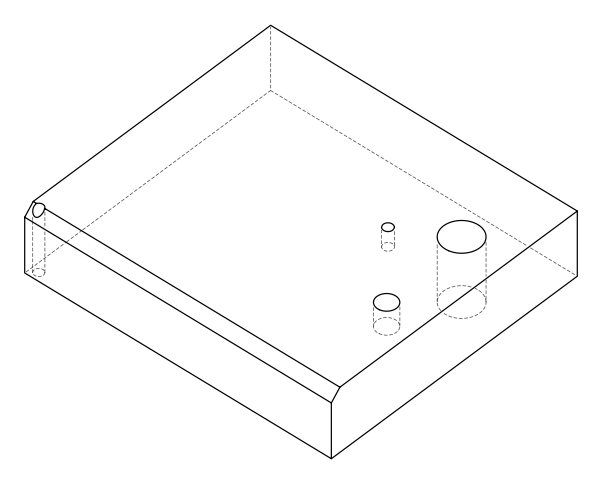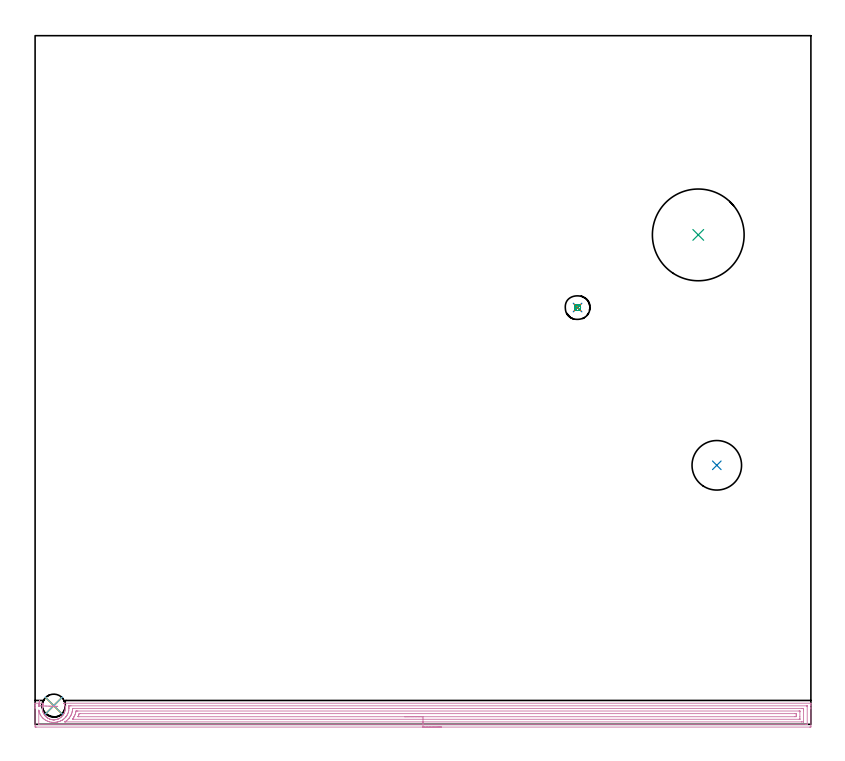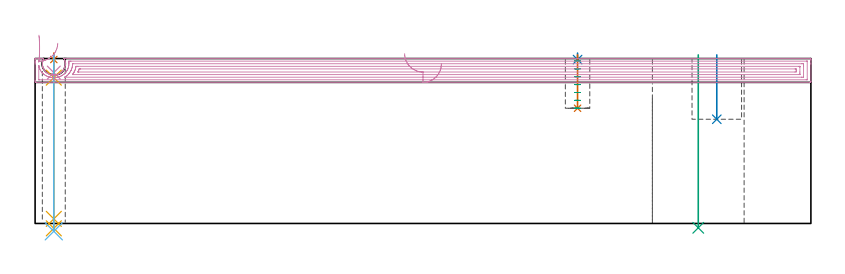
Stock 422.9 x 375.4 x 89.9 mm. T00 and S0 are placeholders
(PLAN: 10 operations, 8 tool changes, 19.1 min)
(1 SPOT_DRILL | STEP1HOLE_1 | NXT0321_9005460120000 | 0.03 min | 4 mm3)
(2 SPOT_DRILL_1 | STEP1POCKET | NXT0321_9005460120000 | 0.03 min | 1 mm3)
(3 INDEXABLE_INSERT_DRILL_THROUGH_HOLE_FROM_SOLID | STEP1HOLE | NXT0302_038 | 0.38 min | 176454 mm3)
(4 DRILL_BLIND_HOLE_INTO_CENTER | STEP1HOLE_1 | NXT0301_022 | 0.04 min | 133 mm3)
(5 GUN_DRILL_THROUGH_HOLE | STEP1HOLE_1 | UGT0307_001 | 0.43 min | 1598 mm3)
(6 SPADE_DRILL_TO_ENLARGE_THROUGH_HOLE | STEP1HOLE_1 | UGT0306_003 | 0.39 min | 9254 mm3)
(7 DRILL_BLIND_HOLE_INTO_CENTER_1 | STEP1POCKET | NXT0301_128 | 0.12 min | 2936 mm3)
(8 INDEXABLE_INSERT_DRILL_BLIND_HOLE_FROM_SOLID | STEP1POCKET_1 | UGT0302_006 | 0.14 min | 18928 mm3)
(9 MILL_ROUGH_BLIND_HOLE_CONTOUR | STEP1POCKET | NXT0201_013 | Spiral | 0.46 min | 829 mm3)
(10 AREA_MILL | FG_CHAMFER_SURFACE | UGT0205_001 | 17.09 min | 35354 mm3)
(TOOL NXT0321_9005460120000 | NC Spot Drill, 142deg, 12mm, Carbide, Uncoated | D12 PA142 FL30 Z2)
(TOOL NXT0302_038 | Index. Insert Drill 50mm [880-D5000L50-04] | D50 PA176 FL200 Z2)
(TOOL NXT0301_022 | Carbide Drill 5.1mm [860.1-0510-015A1-MM 2214] | D5.1 PA140 FL28 Z2)
(TOOL UGT0307_001 | Gun Drill 5 mm | D5 PA130 FL24 Z1)
(TOOL UGT0306_003 | Spade Drill 12.5mm | D12.5 PA132 FL10 Z2)
(TOOL NXT0301_128 | Carbide Drill 12mm [861.1-1200-036A1-GP GC34] | D12 PA150 FL37.4 Z2)
(TOOL UGT0302_006 | Indexable Insert Drill 27mm | D27 PA180 FL50 Z2)
(TOOL NXT0201_013 | ENDMILL 10mm | D10 FL30 Z4)
(TOOL UGT0205_001 | Chamfer Mill 20 x 3 x 45 deg. | D20 FL50 Z2)
(OP 1 SPOT_DRILL)
G17 G21 G94 G90
T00 M6
G54
G17 G0 G90 X10.2 Y10.2 S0 M3
G43 Z99.9 H0
G94 G81 G98 Z89.362 F250. R92.9
G80
M5
M2
(OP 2 SPOT_DRILL_1)
G17 G21 G94 G90
T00 M6
G54
G17 G0 G90 X295.7 Y227.2 S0 M3
G43 Z99.9 H0
G94 G81 G98 Z89.328 F250. R92.9
G80
M5
M2
(OP 3 INDEXABLE_INSERT_DRILL_THROUGH_HOLE_FROM_SOLID)
G17 G21 G94 G90
T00 M6
G54
G17 G0 G90 X361.5 Y266.8 S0 M3
G43 Z99.9 H1
G94 G81 G98 Z-2.373 F250. R91.9
G80
M5
M2
(OP 4 DRILL_BLIND_HOLE_INTO_CENTER)
G17 G21 G94 G90
T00 M6
G54
G17 G0 G90 X10.2 Y10.2 S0 M3
G43 Z99.9 H1
G94 G81 G98 Z82.25 F250. R91.9
G80
M5
M2
(OP 5 GUN_DRILL_THROUGH_HOLE)
G17 G21 G94 G90
T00 M6
G54
G17 G0 G90 X10.2 Y10.2 M8
G43 Z99.9 H0
Z89.722
S716 M3
G94 G1 Z79.494 F125. M26
G4 X.084
Z2.5 F250.
G4 X.084
Z-2.666 F125.
G4 X.084
M5
M9
G0 Z89.722
Z99.9
M2
(OP 6 SPADE_DRILL_TO_ENLARGE_THROUGH_HOLE)
G17 G21 G94 G90
T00 M6
G54
G17 G0 G90 X10.2 Y10.2 S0 M3
G43 Z99.9 H0
G94 G73 G98 Z-4.283 F250. Q11.773 R91.9
G80
M5
M2
(OP 7 DRILL_BLIND_HOLE_INTO_CENTER_1)
G17 G21 G94 G90
T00 M6
G54
G17 G0 G90 X295.7 Y227.2 S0 M3
G43 Z99.9 H1
G94 G81 G98 Z62.8 F250. R91.9
G80
M5
M2
(OP 8 INDEXABLE_INSERT_DRILL_BLIND_HOLE_FROM_SOLID)
G17 G21 G94 G90
T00 M6
G54
G17 G0 G90 X371.6 Y141.2 S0 M3
G43 Z99.9 H0
G94 G81 G98 Z56.8 F250. R91.9
G80
M5
M2
(OP 9 MILL_ROUGH_BLIND_HOLE_CONTOUR)
G17 G21 G94 G90
T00 M6
G54
G17 G0 G90 X295.7 Y227.2 S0 M3
G43 Z99.9 H0
Z88.6
G94 G3 X296.313 Y228.237 R0.7 F250.
X294.905 Y228.646 R1.037
X294.254 Y226.405 R1.65
X294.905 Y228.646 R-1.65
X294.58 Y227.526 R0.825
X295.7 Y227.2 R0.825
G0 Z84.3
G3 X296.313 Y228.237 R0.7
X294.905 Y228.646 R1.037
X294.254 Y226.405 R1.65
X294.905 Y228.646 R-1.65
X294.58 Y227.526 R0.825
X295.7 Y227.2 R0.825
G0 Z80.
G3 X296.313 Y228.237 R0.7
X294.905 Y228.646 R1.037
X294.254 Y226.405 R1.65
X294.905 Y228.646 R-1.65
X294.58 Y227.526 R0.825
X295.7 Y227.2 R0.825
G0 Z75.7
G3 X296.313 Y228.237 R0.7
X294.905 Y228.646 R1.037
X294.254 Y226.405 R1.65
X294.905 Y228.646 R-1.65
X294.58 Y227.526 R0.825
X295.7 Y227.2 R0.825
G0 Z71.4
G3 X296.313 Y228.237 R0.7
X294.905 Y228.646 R1.037
X294.254 Y226.405 R1.65
X294.905 Y228.646 R-1.65
X294.58 Y227.526 R0.825
X295.7 Y227.2 R0.825
G0 Z67.1
G3 X296.313 Y228.237 R0.7
X294.905 Y228.646 R1.037
X294.254 Y226.405 R1.65
X294.905 Y228.646 R-1.65
X294.58 Y227.526 R0.825
X295.7 Y227.2 R0.825
G0 Z62.8
G3 X296.313 Y228.237 R0.7
X294.905 Y228.646 R1.037
X294.254 Y226.405 R1.65
X294.905 Y228.646 R-1.65
X294.58 Y227.526 R0.825
X295.7 Y227.2 R0.825
G0 Z99.9
M5
M2
(OP 10 AREA_MILL)
G17 G21 G94 G90
T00 M6
G54
G17 G0 G90 X221.45 Y-1.5 S1061 M3
G43 Z99.9 H0
Z86.9
G94 G1 X221.412 Z86.028 F250.
X221.298 Z85.164
X221.109 Z84.312
X220.847 Z83.48
X220.513 Z82.674
X220.11 Z81.9
X219.642 Z81.164
X219.11 Z80.472
X218.521 Z79.829
X217.878 Z79.24
X217.186 Z78.708
X216.45 Z78.24
X215.676 Z77.837
X214.87 Z77.503
X214.038 Z77.241
X213.186 Z77.052
X212.322 Z76.938
X211.45 Z76.9
X0.618
X0.243 Y-1.497 Z76.901
X0.01 Y-1.493 Z76.905
X0.005 Y-1.13 Z77.268
X0. Y-0.524 Z77.874
Y8.503 Z86.897
Y9.042 Z87.439
Y9.378 Z87.774
Y9.918 Z88.314
Y10.254 Z88.649
Y10.926 Z89.326
Y11.216 Z89.615
X0.002 Y11.36 Z89.752
X0.01 Y11.498 Z89.889
X0.171 Y11.5 Z89.9
X4.192
X4.596 Y11.493 Z89.893
X4.564 Y11.408 Z89.808
X4.499 Y11.245 Z89.645
X4.42 Y11.062 Z89.462
X4.284 Y10.712 Z89.112
X4.225 Y10.515 Z88.915
X4.112 Y10.071 Z88.471
X4.029 Y9.622 Z88.022
X3.978 Y9.177 Z87.577
X3.959 Y8.73 Z87.13
X3.973 Y8.284 Z86.684
X4.02 Y7.838 Z86.238
X4.099 Y7.39 Z85.79
X4.207 Y6.946 Z85.346
X4.284 Y6.688 Z85.088
X4.407 Y6.369 Z84.769
X4.547 Y6.054 Z84.454
X4.785 Y5.602 Z84.002
X5.052 Y5.162 Z83.561
X5.085 Y5.113 Z83.513
X5.113 Y5.073 Z83.471
X5.167 Y5. Z83.396
X5.177 Y4.986 Z83.383
X5.288 Y4.85 Z83.25
X5.383 Y4.736 Z83.136
X5.478 Y4.622 Z83.019
X5.533 Y4.562 Z82.958
X5.799 Y4.27 Z82.669
X5.865 Y4.208 Z82.607
X6.07 Y4.015 Z82.415
X6.491 Y3.684 Z82.083
X6.574 Y3.627 Z82.025
X6.698 Y3.541 Z81.936
X6.872 Y3.418 Z81.816
X6.927 Y3.378 Z81.777
X6.963 Y3.357 Z81.755
X7.405 Y3.124 Z81.52
X7.762 Y2.959 Z81.359
X7.856 Y2.916 Z81.315
X8.212 Y2.789 Z81.187
X8.3 Y2.758 Z81.155
X8.749 Y2.629 Z81.028
X9.105 Y2.555 Z80.955
X9.147 Y2.547 Z80.946
X9.547 Y2.488 Z80.882
X9.552
X9.642 Y2.481 Z80.876
X9.862 Y2.471 Z80.867
X10.018 Y2.466 Z80.857
X10.088 Y2.463 Z80.855
X10.114
X10.197 Y2.465 Z80.852
X10.33 Z80.858
X10.334 Y2.466
X10.445 Y2.469
X10.535 Y2.468 Z80.862
X10.702 Y2.477 Z80.875
X10.852 Y2.486 Z80.885
X11.338 Y2.57 Z80.965
X11.428 Y2.584 Z80.982
X11.877 Y2.691 Z81.087
X12.182 Y2.787 Z81.186
X12.321 Y2.83 Z81.23
X12.436 Y2.878 Z81.277
X12.678 Y2.978 Z81.375
X12.763 Y3.012 Z81.411
X12.771 Y3.015 Z81.414
X13.125 Y3.189 Z81.585
X13.214 Y3.232 Z81.628
X13.47 Y3.379 Z81.775
X13.794 Y3.595 Z81.993
X14.107 Y3.826 Z82.224
X14.361 Y4.042 Z82.442
X14.601 Y4.27 Z82.669
X15. Y4.706 Z83.105
X15.219 Y5. Z83.398
X15.34 Y5.162 Z83.561
X15.615 Y5.602 Z84.002
X15.858 Y6.054 Z84.454
X15.893 Y6.126 Z84.526
X16.053 Y6.533 Z84.933
X16.19 Y6.946 Z85.346
X16.301 Y7.39 Z85.79
X16.38 Y7.838 Z86.238
X16.427 Y8.284 Z86.684
X16.441 Y8.73 Z87.13
X16.422 Y9.177 Z87.577
X16.371 Y9.622 Z88.022
X16.288 Y10.071 Z88.471
X16.172 Y10.515 Z88.915
X16.042 Y10.897 Z89.297
X15.893 Y11.274 Z89.674
X15.805 Y11.466 Z89.866
X15.797 Y11.489 Z89.889
X15.8 Y11.496 Z89.895
X15.805 Y11.5 Z89.9
X422.729
X422.89 Y11.498 Z89.889
X422.898 Y11.36 Z89.752
X422.9 Y11.216 Z89.615
Y10.926 Z89.326
Y10.254 Z88.649
Y9.042 Z87.439
Y8.503 Z86.897
Y-0.86 Z77.538
X422.897 Y-1.13 Z77.268
X422.89 Y-1.493 Z76.905
X422.657 Y-1.497 Z76.901
X422.282 Y-1.5 Z76.9
X211.45
Y-0.086 Z78.314
X2.405 Y-0.085 Z78.315
X2.232 Y-0.084 Z78.316
X2.053 Y-0.08 Z78.32
X2.016 Y-0.079 Z78.321
X2.01 Y-0.056 Z78.344
X2.006 Y-0.026 Z78.374
X2.001 Y0.142 Z78.542
X2. Y7.148 Z85.548
X2.002 Y7.627 Z86.027
X2.003 Y7.663 Z86.063
X2.006 Y7.715 Z86.115
X2.032 Y7.627 Z86.027
X2.135 Y7.145 Z85.545
X2.171 Y6.98 Z85.38
X2.235 Y6.751 Z85.151
X2.405 Y6.194 Z84.594
X2.537 Y5.876 Z84.276
X2.632 Y5.653 Z84.053
X2.985 Y5. Z83.4
X3.298 Y4.49 Z82.89
X3.456 Y4.279 Z82.679
X3.581 Y4.124 Z82.524
X3.86 Y3.799 Z82.199
X4.192 Y3.44 Z81.84
X4.395 Y3.249 Z81.649
X4.766 Y2.936 Z81.336
X5.085 Y2.688 Z81.088
X5.534 Y2.373 Z80.773
X5.978 Y2.12 Z80.52
X6.512 Y1.85 Z80.25
X6.872 Y1.691 Z80.091
X6.954 Y1.659 Z80.059
X7.404 Y1.497 Z79.897
X7.765 Y1.389 Z79.789
X7.919 Y1.347 Z79.747
X8.658 Y1.182 Z79.582
X9.041 Y1.123 Z79.523
X9.319 Y1.087 Z79.487
X9.552 Y1.072 Z79.472
X10.006 Y1.052 Z79.452
X10.445 Y1.056 Z79.456
X10.877 Y1.074 Z79.474
X11.102 Y1.089 Z79.489
X11.338 Y1.121 Z79.521
X11.667 Y1.175 Z79.575
X11.927 Y1.221 Z79.621
X12.232 Y1.289 Z79.689
X12.403 Y1.33 Z79.73
X13.002 Y1.497 Z79.897
X13.108 Y1.531 Z79.931
X13.125 Y1.537 Z79.937
X13.729 Y1.781 Z80.181
X14.018 Y1.914 Z80.314
X14.332 Y2.066 Z80.466
X14.876 Y2.373 Z80.773
X14.903 Y2.39 Z80.79
X14.912 Y2.395 Z80.795
X15.414 Y2.756 Z81.156
X15.805 Y3.064 Z81.464
X15.905 Y3.151 Z81.551
X16.009 Y3.249 Z81.649
X16.35 Y3.591 Z81.991
X16.699 Y3.966 Z82.366
X16.77 Y4.054 Z82.454
X16.824 Y4.124 Z82.524
X17.142 Y4.565 Z82.965
X17.418 Y5. Z83.4
X17.483 Y5.107 Z83.507
X17.592 Y5.302 Z83.702
X17.784 Y5.688 Z84.088
X17.86 Y5.876 Z84.276
X18.028 Y6.324 Z84.724
X18.162 Y6.751 Z85.151
X18.226 Y7.006 Z85.406
X18.349 Y7.627 Z86.027
X18.368 Y7.742 Z86.142
X18.43 Y8.503 Z86.903
X18.433 Y8.554 Z86.954
X18.422 Y8.967 Z87.367
X18.4 Y9.378 Z87.778
X18.394 Y9.468 Z87.868
X18.38 Y9.579 Z87.979
X18.316 Y10.079 Z88.479
X18.485 Y10.082 Z88.482
X18.658 Y10.084 Z88.484
X19.379 Y10.086 Z88.486
X19.55
X420.495 Y10.085 Z88.485
X420.668 Y10.084 Z88.484
X420.847 Y10.08 Z88.48
X420.884 Y10.079 Z88.479
X420.89 Y10.056 Z88.456
X420.894 Y10.026 Z88.426
X420.899 Y9.858 Z88.258
X420.9 Y0.225 Z78.625
X420.898 Y0.093 Z78.493
X420.894 Y-0.013 Z78.387
X420.89 Y-0.077 Z78.323
X420.855 Y-0.079 Z78.321
X420.495 Y-0.084 Z78.316
X420.323 Y-0.085 Z78.315
X211.45 Y-0.086 Z78.314
Y1.328 Z79.728
X16.411 Y1.329 Z79.729
X16.319 Y1.331 Z79.731
X16.26 Y1.334 Z79.734
X16.253 Y1.336 Z79.736
X16.278 Y1.355 Z79.755
X16.474 Y1.497 Z79.897
X16.604 Y1.59 Z79.99
X16.699 Y1.66 Z80.06
X17.106 Y1.974 Z80.374
X17.591 Y2.374 Z80.774
X18.028 Y2.821 Z81.221
X18.424 Y3.249 Z81.649
X18.452 Y3.281 Z81.681
X18.485 Y3.322 Z81.722
X18.826 Y3.79 Z82.19
X19.053 Y4.124 Z82.524
X19.179 Y4.32 Z82.72
X19.379 Y4.648 Z83.048
X19.502 Y4.879 Z83.279
X19.563 Y5. Z83.4
X19.698 Y5.279 Z83.679
X19.781 Y5.481 Z83.881
X19.929 Y5.876 Z84.276
X20.015 Y6.128 Z84.528
X20.198 Y6.751 Z85.151
X20.213 Y6.809 Z85.209
X20.272 Y7.093 Z85.493
X20.353 Y7.548 Z85.948
X20.362 Y7.627 Z86.027
X20.422 Y8.355 Z86.755
X20.437 Y8.637 Z87.037
X20.44 Y8.658 Z87.058
X20.442 Y8.664 Z87.064
X20.477 Y8.665 Z87.065
X20.821 Y8.67 Z87.07
X20.993 Y8.671 Z87.071
X417.815
X418.538 Y8.67 Z87.07
X418.708 Y8.668 Z87.068
X418.872 Y8.665 Z87.065
X418.89 Y8.503 Z86.903
X418.896 Y8.319 Z86.719
X418.9 Y7.627 Z86.027
Y7.439 Z85.839
X418.899 Y1.497 Z79.897
X418.897 Y1.404 Z79.804
X418.894 Y1.357 Z79.757
X418.891 Y1.338 Z79.738
X418.875 Y1.334 Z79.734
X418.708 Y1.332 Z79.732
X417.987 Y1.329 Z79.729
X417.815
X211.45 Y1.328 Z79.728
Y2.743 Z81.143
X20.788
X20.551 Y2.744 Z81.144
X20.474 Y2.745 Z81.145
X20.363 Y2.75 Z81.15
X20.334 Y2.753 Z81.153
X20.349 Y2.777 Z81.177
X20.384 Y2.829 Z81.229
X20.513 Y3.012 Z81.412
X20.678 Y3.249 Z81.649
X20.872 Y3.536 Z81.936
X21.165 Y4.001 Z82.401
X21.211 Y4.079 Z82.479
X21.235 Y4.124 Z82.524
X21.51 Y4.662 Z83.062
X21.666 Y5. Z83.4
X21.774 Y5.279 Z83.679
X21.989 Y5.876 Z84.276
X22.006 Y5.927 Z84.327
X22.059 Y6.106 Z84.506
X22.192 Y6.621 Z85.021
X22.322 Y7.219 Z85.619
X22.329 Y7.248 Z85.648
X22.363 Y7.251 Z85.651
X22.439 Y7.254 Z85.654
X22.952 Y7.257 Z85.657
X23.329
X416.406
X416.759 Y7.256 Z85.656
X416.818 Y7.254 Z85.654
X416.879 Y7.25 Z85.65
X416.89 Y7.246 Z85.646
X416.894 Y7.225 Z85.625
X416.897 Y7.175 Z85.575
X416.9 Y6.773 Z85.173
Y4.146 Z82.546
Y3.249 Z81.649
X416.895 Y2.822 Z81.222
X416.892 Y2.769 Z81.169
X416.889 Y2.75 Z81.15
X416.854 Y2.748 Z81.148
X416.717 Y2.745 Z81.145
X416.544 Y2.743 Z81.143
X211.45
Y4.157 Z82.557
X23.812
X23.449 Y4.162 Z82.562
X23.412 Y4.164 Z82.564
X23.409 Y4.176 Z82.576
X23.418 Y4.209 Z82.609
X23.43 Y4.241 Z82.641
X23.517 Y4.446 Z82.846
X23.743 Y5. Z83.4
X23.771 Y5.073 Z83.473
X23.845 Y5.283 Z83.683
X23.995 Y5.73 Z84.13
X24.024 Y5.808 Z84.208
X24.046 Y5.836 Z84.236
X24.094 Y5.838 Z84.238
X24.309 Y5.841 Z84.241
X24.739 Y5.843 Z84.243
X24.772
X414.275
X414.679 Y5.839 Z84.239
X414.872 Y5.836 Z84.236
X414.89 Y5.73 Z84.13
X414.899 Y5.232 Z83.632
X414.898 Y5. Z83.4
X414.891 Y4.363 Z82.763
X414.877 Y4.164 Z82.564
X414.209 Y4.157 Z82.557
X211.45
X210.578 Z82.595
X209.714 Z82.709
X208.862 Z82.898
X208.03 Z83.16
X207.224 Z83.494
X206.45 Z83.897
X205.714 Z84.365
X205.022 Z84.896
X204.379 Z85.486
X203.79 Z86.129
X203.258 Z86.821
X202.79 Z87.557
X202.387 Z88.331
X202.053 Z89.137
X201.791 Z89.969
X201.602 Z90.82
X201.488 Z91.685
X201.45 Z92.557
G0 Z99.9
X2.085 Y10.134 Z102.621
G1 X2.158 Y10.716 Z101.976
X2.224 Y11.24 Z101.282
X2.282 Y11.703 Z100.544
X2.331 Y12.099 Z99.769
X2.373 Y12.428 Z98.961
X2.405 Y12.685 Z98.128
X2.428 Y12.869 Z97.276
X2.442 Y12.978 Z96.41
X2.446 Y13.013 Z95.539
X2.441 Y12.972 Z94.667
X2.426 Y12.855 Z93.803
X2.402 Y12.665 Z92.952
X2.369 Y12.401 Z92.121
X2.327 Y12.067 Z91.316
X2.277 Y11.664 Z90.544
X2.218 Y11.196 Z89.81
X2.152 Y10.666 Z89.12
X2.078 Y10.079 Z88.479
X2.054 Y9.888 Z88.288
X2.039 Y9.79 Z88.19
X2.029 Y9.747 Z88.147
X2.008 Y9.694 Z88.094
X2.003 Y9.745 Z88.145
X2.001 Y9.774 Z88.174
X2.005 Y9.905 Z88.305
X2.01 Y10.034 Z88.434
X2.024 Y10.079 Z88.479
X2.052 Y10.08 Z88.48
X2.078 Y10.079 Z88.479
X2.95 Y10.055 Z88.493
X3.817 Y10.031 Z88.583
X4.674 Y10.008 Z88.748
X5.512 Y9.984 Z88.988
X6.327 Y9.962 Z89.299
X7.111 Y9.94 Z89.681
X7.859 Y9.92 Z90.129
X8.566 Y9.9 Z90.641
X9.224 Y9.882 Z91.212
X9.831 Y9.865 Z91.839
X10.381 Y9.85 Z92.516
X10.869 Y9.837 Z93.239
X11.293 Y9.825 Z94.001
X11.649 Y9.815 Z94.798
X11.934 Y9.807 Z95.622
X12.146 Y9.802 Z96.468
X12.284 Y9.798 Z97.33
X12.346 Y9.796 Z98.2
G0 Z99.9
M5
M2
